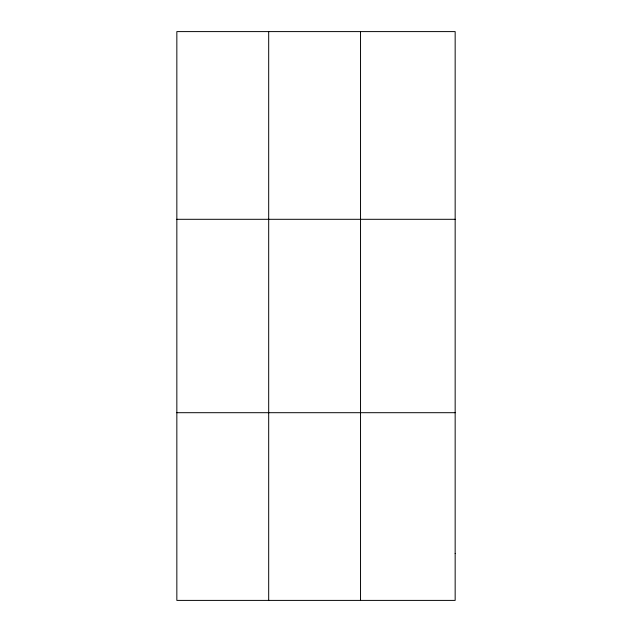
<?xml version="1.0" encoding="UTF-8"?>
<svg xmlns="http://www.w3.org/2000/svg" width="632" height="632" viewBox="0 0 632 632"><rect width="100%" height="100%" fill="white"/><g stroke="black" fill="none" stroke-linecap="round" stroke-linejoin="round"><path stroke-width="0.95" d="M268.687 600.4L268.687 31.6M360.532 600.4L360.532 31.6M176.841 219.304L455.159 219.304M176.841 412.696L455.159 412.696M455.159 553.474L455.159 600.4L176.841 600.4L176.841 31.6L455.159 31.6L455.159 553.474"/></g></svg>
